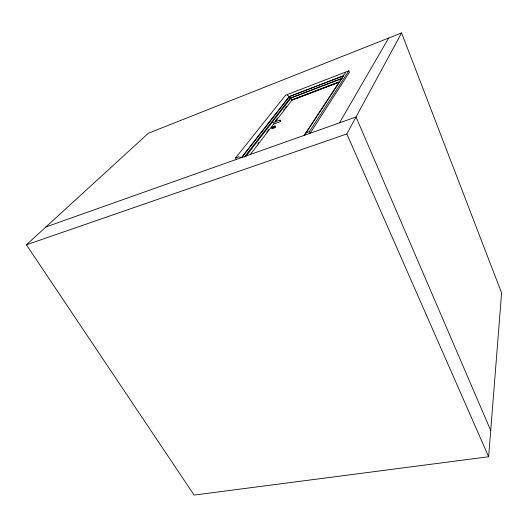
<?xml version="1.0" encoding="UTF-8"?>
<svg xmlns="http://www.w3.org/2000/svg" width="528" height="528" viewBox="0 0 528 528"><rect width="100%" height="100%" fill="white"/><g stroke="black" fill="none" stroke-linecap="round" stroke-linejoin="round"><path stroke-width="0.79" d="M343.649 75.517L343.807 75.088M488.638 456.746L501.6 292.967L401.59 32.908L148.368 133.228L26.4 244.814L194.119 495.092L488.638 456.746L346.83 133.94L401.59 32.908M339.451 122.852L388.667 38.029M309.342 131.67L348.876 70.825L349.457 72.204L310.075 133.267L309.342 131.67L306.187 132.792L304.663 134.633A0.726 0.653 37.2 0 0 304.57 135.221L343.669 75.676L289.159 96.584L241.402 157.628A0.7 0.594 40.2 0 0 240.887 157.278L238.478 156.889L235.607 157.912L236.372 159.41M304.174 135.359L343.253 75.926L289.377 96.591L241.765 157.496M257.77 143.887L258.766 142.586M266.746 132.185L268.739 129.584M275.227 121.136L277.721 117.883M283.708 110.081L284.704 108.781M285.701 107.481L286.697 106.181M250.193 154.664L274.012 123.552M275.002 122.252L291.872 100.214L339.451 82.111M245.527 156.79L290.902 98.116L341.583 78.745M343.82 75.068L345.569 72.811M244.16 157.278L290.077 98.102L342.388 78.098M235.607 157.912L285.549 95.238L348.876 70.825M274.138 126.925L273.352 127.314M293.35 99.317L338.712 82.045M291.192 100.327L339.398 81.979M272.884 122.681L280.045 120.028M273.431 124.199L280.592 121.552M45.91 226.961L356.024 116.972L490.717 430.459M26.4 244.814L346.83 133.94M287.258 95.258L288.803 96.188M280.243 121.334L279.913 120.404M280.381 120.239L280.718 121.176M290.902 98.116L291.872 100.214M289.377 96.591L290.334 98.663M275.517 126.324A2.369 0.548 -26.3 0 1 273.735 127.545A2.369 0.548 -26.3 0 1 271.689 128.205M271.478 127.783A2.369 0.548 -26.3 0 1 273.24 126.568M273.775 126.317A2.369 0.548 -26.3 0 1 275.306 125.888M275.788 126.885A2.369 0.548 -26.3 0 1 274.006 128.106A2.369 0.548 -26.3 0 1 271.966 128.773M272.059 128.033A2.369 0.548 -26.3 0 1 272.184 127.934M275.345 126.476A2.369 0.548 -26.3 0 1 275.57 126.456"/></g></svg>
